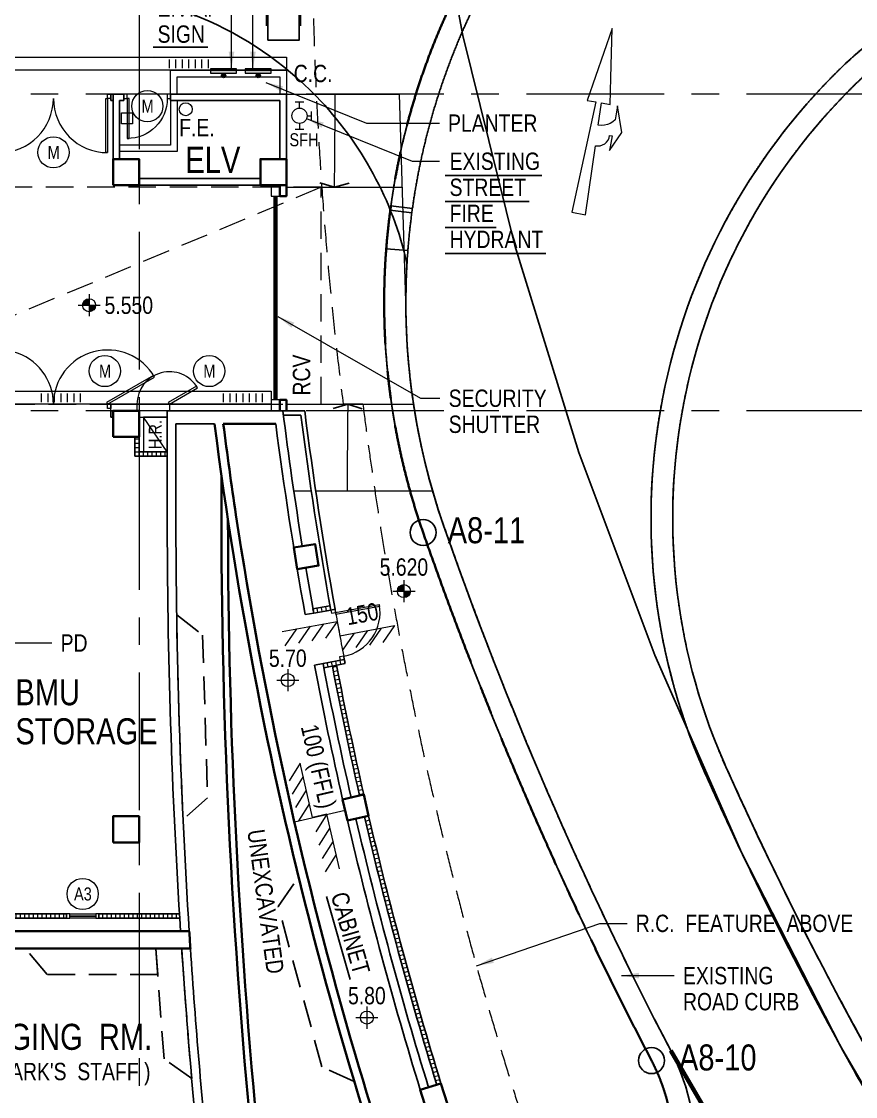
# Model space of a CAD drawing. Header units: millimetres. Extents: x 833576263 to 1668046980, y 817519639 to 1636103653.
# Drawn here: x 834099179 to 834118413, y 817994618 to 818019399 of the extents above; entities that cross this region are included whole.
import ezdxf
from ezdxf.enums import TextEntityAlignment as Align

# ---------------------------------------------------------------- set-up
doc = ezdxf.new("R2010")
doc.units = ezdxf.units.MM
doc.header["$LTSCALE"] = 100
doc.header["$MEASUREMENT"] = 0
for name, pattern in [('C160$0$Hidden', [9.525, 6.35, -3.175]), ('R_P_Grid$0$CENTER', [50.8, 31.75, -6.35, 6.35, -6.35]), ('R_P_LG$0$DASHDOT2', [12.7, 6.35, -3.175, 0, -3.175]), ('R_P_LG$0$HIDDEN', [9.525, 6.35, -3.175]), ('R_P_LG$0$HIDDEN2', [4.7625, 3.175, -1.5875])]:
    doc.linetypes.add(name, pattern=pattern)
doc.layers.get('Defpoints').update_dxf_attribs({"color": 170})
for name, color, linetype in [('C160$0$+C160', 6, 'C160$0$Hidden'), ('R_P_LG$0$+C160', 6, 'R_P_LG$0$HIDDEN'), ('X-REF', 7, 'Continuous')]:
    doc.layers.add(name, color=color, linetype=linetype)
doc.layers.add('C_DWG1002P00L0LGGBP$0$C_UNDERLINE OR FSI', color=7, linetype='Continuous', true_color=0xf56e7d)
for name, color, linetype, lineweight in [('C_DWG1002P00L0LGGBP$0$RDA04031', 3, 'Continuous', 25), ('R_P_Grid$0$RDA0251-PARK', 7, 'R_P_Grid$0$CENTER', 18), ('R_P_Grid$0$RDA9101_P46A', 2, 'R_P_Grid$0$CENTER', 35), ('R_P_Grid$0$RDA9102', 1, 'Continuous', 25), ('R_P_LG$0$3-WALL', 3, 'Continuous', 35), ('R_P_LG$0$5-DOOR', 1, 'Continuous', 18), ('R_P_LG$0$RDA0321', 7, 'Continuous', 18), ('R_P_LG$0$RDA0322', 1, 'Continuous', 18), ('R_P_LG$0$RDA0324', 7, 'Continuous', 18), ('R_P_LG$0$RDA04011', 4, 'Continuous', 25), ('R_P_LG$0$RDA04031', 3, 'Continuous', 25), ('R_P_LG$0$RDA0506', 7, 'Continuous', 18), ('R_P_LG$0$RDA0621', 7, 'Continuous', 13), ('R_P_LG$0$RDA0624', 7, 'Continuous', 13), ('R_P_LG$0$RDA2142', 1, 'Continuous', 18), ('R_P_LG$0$RDA2202', 3, 'Continuous', 25), ('R_P_LG$0$RDA2203', 11, 'Continuous', 25), ('R_P_LG$0$RDA2301', 7, 'Continuous', 18), ('R_P_LG$0$RDA2302', 7, 'R_P_LG$0$HIDDEN', 18), ('R_P_LG$0$RDA2401', 1, 'Continuous', 18), ('R_P_LG$0$RDA2804S', 2, 'Continuous', 35), ('R_P_LG$0$RDA3151', 1, 'Continuous', 18), ('R_P_LG$0$RDA3152', 6, 'Continuous', 18), ('R_P_LG$0$RDA4701', 7, 'Continuous', 18), ('R_P_LG$0$RDA5801', 1, 'Continuous', 18), ('R_P_LG$0$RDA5802', 1, 'Continuous', 18), ('R_P_LG$0$RDA8201', 7, 'Continuous', 18), ('R_P_LG$0$RDA8301', 7, 'Continuous', 18), ('R_P_LG$0$S-SWD', 1, 'Continuous', 13), ('R_ROAD MARK$0$RDA8301', 1, 'Continuous', 18), ('R_WKCD_PARK$0$000-PAV-Concrete-b', 1, 'Continuous', 25), ('R_WKCD_PARK$0$000-PAV-Concrete-b1', 1, 'Continuous', 25)]:
    doc.layers.add(name, color=color, linetype=linetype, lineweight=lineweight)
doc.layers.add('R_P_Grid$0$Defpoints-1', color=5, linetype='Continuous', plot=False)
doc.styles.add('C_DWG1002P00L0LGGBP$0$Arial', font='arial.ttf', dxfattribs={"width": 0.8})
doc.styles.add('R_P_Grid$0$ARIAL', font='arial.ttf', dxfattribs={"width": 0.8})
doc.styles.add('R_P_LG$0$Arial', font='arial.ttf', dxfattribs={"width": 0.8})
doc.styles.add('R_P_LG$0$romans', font='arial.ttf', dxfattribs={"width": 0.8})
doc.dimstyles.new('R_P_LG$0$M_200LA', dxfattribs={"dimscale": 200, "dimtxt": 2.5, "dimasz": 2, "dimexe": 0.8, "dimexo": 0, "dimgap": 0.75, "dimtad": 1, "dimdec": 0, "dimrnd": 1, "dimzin": 12, "dimdsep": 46, "dimtxsty": 'R_P_LG$0$romans', "dimcen": 2, "dimdle": 1, "dimclrd": 7, "dimclre": 7, "dimclrt": 4, "dimaunit": 1, "dimadec": 3, "dimazin": 0, "dimtfac": 1, "dimtdec": 0, "dimtix": 1, "dimtmove": 2, "dimatfit": 3, "dimfxl": 1, "dimtolj": 1, "dimlwd": 18, "dimlwe": 18, "dimarcsym": 0})

# ---------------------------------------------------------------- blocks, each defined once
blk = doc.blocks.new('R_P_Grid')
at = {"layer": 'R_P_Grid$0$Defpoints-1'}
blk.add_lwpolyline([(834108440.4, 818007620.1, -0.1997282), (834109168.7, 818019975.9, -0.0208452), (834108001, 818027127), (834067586.5, 818026987.1), (834068728.4, 818017529.2, 0.0161813), (834046498.6, 818014112.4, 0.1579728), (834065282.7, 817978992.6, 0.1381183), (834075161, 817973700.8, 0.0719948), (834091040.6, 817972530.6, 0.0723741), (834117284.3, 817982913.2, -0.0170396), (834113742.4, 817988285.2), (834114198.4, 817992921.6, 0.1458816), (834113708.6, 817995445.6, -0.0365185)], format="xyb", close=True, dxfattribs=at)
at = {"layer": 'R_P_Grid$0$RDA0251-PARK'}
for p, q in [((834101890, 818024712.4), (834101890, 817991170)), ((834144477.3, 818017726.7), (834072885.2, 818017726.7)), ((834144477.3, 818010426.7), (834072885.2, 818010426.7))]:
    blk.add_line(p, q, dxfattribs=at)
at = {"layer": 'R_P_Grid$0$RDA9101_P46A'}
blk.add_lwpolyline([(834116993, 818077298.7), (834130474, 818097143.7), (834143758.4, 818116699.7), (833974486.8, 818116699.7, 0.0534924), (833969964, 818084413.7), (833969890, 818040226.7), (833969957.4, 818008440.1, 0.0555536), (834021539.8, 818015825.8, -0.0332765), (834067877.4, 818024578), (834068728.4, 818017529.2, 0.0161813), (834046498.6, 818014112.4, 0.1579728), (834065282.7, 817978992.6, 0.1381183), (834075161, 817973700.8, 0.0719948), (834091040.6, 817972530.6, 0.0723741), (834117284.3, 817982913.2, -0.0170396), (834113742.4, 817988285.2), (834114198.4, 817992921.6, 0.1458816), (834113708.6, 817995445.6, -0.0365185), (834108440.4, 818007620.1, -0.1997282), (834109168.7, 818019975.9, -0.0208452), (834108001, 818027127, -0.1498646)], format="xyb", close=True, dxfattribs=at)
at = {"layer": 'R_P_Grid$0$RDA9102'}
for centre in [(834108440.4, 818007620.1), (834113708.6, 817995445.6)]:
    blk.add_circle(centre, 300, dxfattribs=at)
at = {"layer": 'R_P_Grid$0$RDA9102', "style": 'R_P_Grid$0$ARIAL', "width": 0.8}
for s, p in [('A8-11', (834109007.1, 818007372.1)), ('A8-10', (834114341.2, 817995217.8))]:
    blk.add_text(s, height=600, rotation=0.00001, dxfattribs=at).set_placement(p)
blk = doc.blocks.new('R_site')
at = {"layer": 'Defpoints'}
blk.add_lwpolyline([(834107449, 818033912), (834107801, 818028934), (834108000, 818027127), (834108438, 818023984), (834109358, 818019079), (834110558, 818014234), (834112034, 818009467), (834113781, 818004792), (834115794, 818000225), (834118065, 817995781), (834120588, 817991475), (834123353, 817987320), (834126352, 817983332), (834129576, 817979521), (834133012, 817975902), (834136651, 817972487)], dxfattribs=at)
blk = doc.blocks.new('R_WKCD_PARK')
at = {"layer": 'R_WKCD_PARK$0$000-PAV-Concrete-b'}
for points in [[(834105980, 818017670, -0.137665), (834108069, 818013823)], [(834107684, 818015052, 0.117515), (834108440, 818007620)], [(834108069, 818013823, 0.098585), (834108913, 818007785)]]:
    blk.add_lwpolyline(points, format="xyb", dxfattribs=at)
for centre, radius, start, end in [((834124142, 818012090), 8700, 102.2617, 134.3197), ((834128187, 818007947), 14490, 134.3197, 203.4305), ((834128187, 818007947), 13990, 134.3197, 203.4202), ((834123653, 818012923), 16111, 184.1907, 199.2165), ((834123653, 818012923), 15611, 188.0496, 199.2165), ((834194308, 818037550), 90434, 199.21649, 207.5822), ((834194308, 818037550), 90434, 199.21649, 207.5822), ((834194308, 818037550), 90934, 199.21649, 207.5822), ((834194324, 818037563), 86455, 204.00869, 224.46035), ((834194324, 818037563), 86955, 204.00702, 224.46035), ((834109720, 817993362), 5000, 354.3828, 27.5822), ((834109720, 817993362), 5000, 354.3828, 27.5822), ((834109720, 817993362), 4500, 354.3828, 27.5822)]:
    blk.add_arc(centre, radius, start, end, dxfattribs=at)
at = {"layer": 'R_WKCD_PARK$0$000-PAV-Concrete-b1'}
blk.add_lwpolyline([(834088535, 818020125), (834100171, 818020125, -0.202649), (834105980, 818017670, -0.202649)], format="xyb", dxfattribs=at)
blk = doc.blocks.new('R_P_LG$0$LMark-FFL-1')
h = blk.add_hatch(color=256)
h.paths.add_polyline_path([(0, 0.75, 0.414214), (-0.75, 0), (0, 0)])
h.paths.add_polyline_path([(0.75, 0), (0, 0), (0, -0.75, 0.414214)])
for p, q in [((0, 1.28), (0, -1.28)), ((-1.28, 0), (1.28, 0))]:
    blk.add_line(p, q)
blk.add_circle((0, 0), 0.75)
at = {"color": 7, "style": 'R_P_LG$0$romans', "width": 0.8}
blk.add_attdef('FFL', (1.03, 1.03), '', height=2, dxfattribs=at)
blk = doc.blocks.new('R_P_LG$0$P46A_Door-EQ-Double-Leaf - _1425 _ 1425_ x 2700mm-11147810-LG_F _5_000 Mpd_')
at = {"layer": 'R_P_LG$0$RDA3151'}
for p, q in [((-1150, -81), (-1150, 19)), ((-1150, 19), (-1075, 19)), ((-1075, 19), (-1075, -81)), ((1425, -81), (1425, 19)), ((1425, 19), (1500, 19)), ((1500, 19), (1500, -81)), ((-1075, -81), (-2158, -706)), ((-2135, -745), (-1052, -120)), ((-1075, -81), (-1150, -81)), ((-1052, -120), (-1075, -81)), ((1402, -120), (1425, -81)), ((2485, -745), (1402, -120)), ((1500, -81), (1425, -81)), ((1425, -81), (2508, -706)), ((-2158, -706), (-2135, -745)), ((2508, -706), (2485, -745))]:
    blk.add_line(p, q, dxfattribs=at)
for centre, start, end in [((-1075, -81), 210, 0), ((1425, -81), 180, 330)]:
    blk.add_arc(centre, 1250, start, end, dxfattribs=at)
blk = doc.blocks.new('R_P_LG$0$D-925')
at = {"layer": 'R_P_LG$0$RDA3151'}
for points in [[(75, 100), (75, 1025), (120, 1025), (120, 100)], [(0, 100), (75, 100), (75, 0), (0, 0)], [(1075, 100), (1075, 0), (1000, 0), (1000, 100)]]:
    blk.add_lwpolyline(points, close=True, dxfattribs=at)
blk.add_arc((75, 100), 925, 0, 90, dxfattribs=at)
blk = doc.blocks.new('R_P_LG$0$SFH')
at = {"layer": 'R_P_LG$0$RDA5802'}
for p, q in [((837490067, 818133704), (837490241, 818133620)), ((837489729, 818133404), (837489815, 818133585)), ((837489860, 818133452), (837489772, 818133494)), ((837490093, 818133535), (837490154, 818133662)), ((837489942, 818133219), (837489882, 818133092)), ((837489794, 818133134), (837489969, 818133050))]:
    blk.add_line(p, q, dxfattribs=at)
blk.add_circle((837490018, 818133377), 175, dxfattribs=at)
blk = doc.blocks.new('R_P_LG$0$DD_1250-1250')
at = {"layer": 'R_P_LG$0$RDA3151'}
for points in [[(0, -100), (0, 0), (75, 0), (75, -100)], [(2650, -100), (2575, -100), (2575, 0), (2650, 0)], [(75, -100), (75, -1350), (120, -1350), (120, -100)], [(2575, -100), (2575, -1350), (2530, -1350), (2530, -100)]]:
    blk.add_lwpolyline(points, close=True, dxfattribs=at)
for centre, start, end in [((75, -100), 270, 0), ((2575, -100), 180, 270)]:
    blk.add_arc(centre, 1250, start, end, dxfattribs=at)
blk = doc.blocks.new('R_P_LG$0$A$C1FB4705D')
at = {"layer": 'R_P_LG$0$RDA2142'}
for points in [[(120, 0), (75, 0), (75, 1024), (120, 1024)], [(0, -100), (75, -100), (75, 0), (0, 0)], [(1099, -100), (1174, -100), (1174, 0), (1099, 0)]]:
    blk.add_lwpolyline(points, close=True, dxfattribs=at)
blk.add_arc((75, 0), 1024, 0, 90, dxfattribs=at)
blk = doc.blocks.new('R_P_LG$0$LMark-SFL-1')
for p, q in [((0, 1.28), (0, -1.28)), ((-1.28, 0), (1.28, 0))]:
    blk.add_line(p, q)
blk.add_circle((0, 0), 0.75)
at = {"color": 7, "style": 'R_P_LG$0$romans', "width": 0.8}
blk.add_attdef('SFL', (1.03, 1.03), '', height=2, dxfattribs=at)
blk = doc.blocks.new('R_P_LG$0$A$C75553344')
at = {"layer": 'Defpoints', "color": 5, "linetype": 'R_P_LG$0$HIDDEN2'}
blk.add_circle((0, 0), 25, dxfattribs=at)
at = {"layer": 'R_P_LG$0$RDA8201'}
blk.add_lwpolyline([(-300, 30), (300, 30), (300, 130), (-300, 130)], close=True, dxfattribs=at)
blk.add_circle((0, -25), 50, dxfattribs=at)
blk = doc.blocks.new('R_P_LG$0$A$C170C299E')
at = {"layer": 'R_P_LG$0$RDA0324'}
for p, q in [((-951, 168), (-1287, -168)), ((-634, 168), (-970, -168)), ((-317, 168), (-653, -168)), ((0, 168), (-336, -168)), ((334, -168), (-2, -504)), ((651, -168), (315, -504)), ((968, -168), (632, -504)), ((1285, -168), (949, -504))]:
    blk.add_line(p, q, dxfattribs=at)
blk.add_lwpolyline([(-1287, 168), (0, 168), (0, -168), (1285, -168)], dxfattribs=at)
blk = doc.blocks.new('R_P_LG$0$A$C0B2562CA')
at = {"layer": 'R_P_LG$0$+C160', "linetype": 'Continuous'}
for points in [[(-70, 666), (70, 666), (70, 6666), (-70, 6666)], [(-360, 0), (360, 0), (360, 656), (-360, 656)]]:
    blk.add_lwpolyline(points, close=True, dxfattribs=at)
for points in [[(-390, 328), (-390, 686), (-70, 1110)], [(390, 328), (390, 686), (70, 1110)]]:
    blk.add_lwpolyline(points, dxfattribs=at)
blk = doc.blocks.new('C_DWG1002P00L0LGGBP')
at = {"layer": 'C_DWG1002P00L0LGGBP$0$C_UNDERLINE OR FSI'}
for points in [[(834103540, 818018207), (834104140, 818018207), (834104140, 818018307), (834103540, 818018307)], [(834104340, 818018207), (834104940, 818018207), (834104940, 818018307), (834104340, 818018307)]]:
    blk.add_hatch(color=256, dxfattribs=at).paths.add_polyline_path(points)
h = blk.add_hatch(color=256, dxfattribs=at)
edge = h.paths.add_edge_path()
edge.add_arc((834103840, 818018152), 50, 0, 360)
h = blk.add_hatch(color=256, dxfattribs=at)
edge = h.paths.add_edge_path()
edge.add_arc((834104640, 818018152), 50, 0, 360)
for p, q in [((834102216, 818018809), (834103476, 818018809)), ((834108951, 818015853), (834111179, 818015853)), ((834108951, 818015253), (834110890, 818015253)), ((834108951, 818014653), (834110129, 818014653)), ((834108951, 818014053), (834111273, 818014053)), ((834106211, 817999232), (834106759, 817997316))]:
    blk.add_line(p, q, dxfattribs=at)
at = {"layer": 'C_DWG1002P00L0LGGBP$0$RDA04031', "color": 4, "style": 'C_DWG1002P00L0LGGBP$0$Arial', "oblique": 0, "width": 0.8}
blk.add_text('CABINET', height=400, rotation=285.9635, dxfattribs=at).set_placement((834106307, 817999259))
blk = doc.blocks.new('R_ROAD MARK')
at = {"layer": 'R_ROAD MARK$0$RDA8301'}
blk.add_lwpolyline([(834112798, 818019239), (834112223, 818017581), (834112426, 818017545), (834111868, 818015004), (834112188, 818014946), (834112413, 818016535), (834112470, 818016530), (834112526, 818016537), (834112579, 818016555), (834112628, 818016583), (834112671, 818016621), (834112705, 818016666), (834112729, 818016717), (834112742, 818016772), (834112802, 818016761), (834112741, 818016426), (834113025, 818016842), (834112927, 818017454), (834112869, 818017134), (834112816, 818017088), (834112756, 818017051), (834112691, 818017024), (834112622, 818017007), (834112551, 818017003), (834112481, 818017010), (834112554, 818017522), (834112756, 818017485), (834112771, 818018098)], close=True, dxfattribs=at)
blk = doc.blocks.new('C160$0$A$C0B2562CA')
at = {"layer": 'C160$0$+C160', "linetype": 'Continuous'}
for points in [[(-70, 666), (70, 666), (70, 6666), (-70, 6666)], [(-360, 0), (360, 0), (360, 656), (-360, 656)]]:
    blk.add_lwpolyline(points, close=True, dxfattribs=at)
for points in [[(-390, 328), (-390, 686), (-70, 1110)], [(390, 328), (390, 686), (70, 1110)]]:
    blk.add_lwpolyline(points, dxfattribs=at)
blk = doc.blocks.new('C160')
at = {"layer": 'C160$0$+C160'}
for points in [[(834118.845, 818027.273, 0.206626), (834110.603, 818022.369, 0.245225), (834108.44, 818007.62, 187.914028)], [(834118.909, 818026.778, 0.206626), (834111.008, 818022.076, 0.245225), (834108.913, 818007.785, 0.245225)], [(834129.315, 818022.117), (834122.294, 818020.591, 0.140799), (834118.063, 818018.314, 0.311038), (834114.892, 818002.186, 0.089482), (834132.262, 817976.659, 0.039433), (834142.592, 817967.671, 0.237152), (834153.211, 817965.833, 0.143098), (834160.27, 817970.41, 0.064469), (834164.508, 817976.844), (834165.028, 817977.91)], [(834129.421, 818021.629), (834122.4, 818020.103, 0.140799), (834118.413, 818017.957, 0.310989), (834115.35, 818002.387, 0.089475), (834132.619, 817977.009, 0.039433), (834142.889, 817968.073, 0.237171), (834153.067, 817966.311, 0.143112), (834159.891, 817970.737, 0.064469), (834164.059, 817977.063), (834164.579, 817978.129)], [(834108.913, 818007.785, 0.036519), (834114.152, 817995.677, -0.145882), (834114.696, 817992.873)], [(834113.742, 817988.285), (834114.198, 817992.922), (834114.198, 817992.922, 0.145882), (834113.709, 817995.446, -0.036519), (834108.44, 818007.62)]]:
    blk.add_lwpolyline(points, format="xyb", dxfattribs=at)
for points in [[(834107.684, 818015.052), (834108.18, 818014.985)], [(834107.697, 818015.151), (834108.193, 818015.085)], [(834107.59, 818014.156), (834108.089, 818014.118)]]:
    blk.add_lwpolyline(points, dxfattribs=at)
at = {"layer": 'C160$0$+C160', "const_width": 0.1}
blk.add_lwpolyline([(834114.152, 817995.677, 0.140627), (834148.547, 817959.548)], format="xyb", dxfattribs=at)
at = {"layer": 'C160$0$+C160', "linetype": 'Continuous', "xscale": 0.001, "yscale": 0.001, "zscale": 0.001}
blk.add_blockref('C160$0$A$C0B2562CA', (834105.22, 818018.969), dxfattribs=at)
blk = doc.blocks.new('R_P_LG')
at = {"layer": 'R_P_LG$0$RDA0621'}
h = blk.add_hatch(dxfattribs=at)
h.set_pattern_fill('_USER', color=256, scale=100, double=1, pattern_type=0)
h.set_pattern_definition([(0, (834102690, 818009476.7), (0, 100), []), (90, (834102690, 818009476.7), (-100, 6e-15), [])])
h.paths.add_polyline_path([(834102540, 818009376.7), (834102540, 818009476.7), (834101890, 818009476.7), (834101890, 818009826.7), (834101790, 818009826.7), (834101790, 818009376.7)])
h = blk.add_hatch(dxfattribs=at)
h.set_pattern_fill('_USER', color=256, scale=100, angle=90, pattern_type=0)
h.set_pattern_definition([(100.132, (834105916.99, 818005760.83), (-98.44, -17.59), [])])
h.paths.add_polyline_path([(834105916.9946, 818005760.8286), (834106310.7572, 818005831.1924), (834106293.2197, 818005929.6426), (834105899.457, 818005859.2787)])
h = blk.add_hatch(dxfattribs=at)
h.set_pattern_fill('_USER', color=256, scale=100, pattern_type=0)
h.set_pattern_definition([(10.863, (834106150.9, 818004502.3), (-18.847, 98.208), [])])
h.paths.add_polyline_path([(834106150.8968, 818004502.2962), (834106641.9369, 818004596.5299), (834106623.0367, 818004694.7276), (834106131.997, 818004600.494)])
h = blk.add_hatch(dxfattribs=at)
h.set_pattern_fill('_USER', color=256, scale=100, angle=90, pattern_type=0)
h.set_pattern_definition([(100.863, (834106150.9, 818004502.3), (-98.208, -18.847), [])])
h.paths.add_polyline_path([(834106150.8968, 818004502.2962), (834106641.9369, 818004596.5299), (834106623.0367, 818004694.7276), (834106131.997, 818004600.494)])
h = blk.add_hatch(dxfattribs=at)
h.set_pattern_fill('_USER', color=256, scale=100, pattern_type=0)
h.set_pattern_definition([(11.8736, (834106746.73, 818003064.93), (-20.5754, 97.8604), [])])
edge = h.paths.add_edge_path()
edge.add_line((834106347.3128, 818004539.9897), (834106445.5208, 818004558.8364))
edge.add_arc((834196876.1397, 818022014.8689), 92099.9994, 190.92555926, 192.82171719)
edge.add_line((834107072.6253, 818001576.2121), (834106975.179, 818001553.7556))
edge.add_arc((834196876.1397, 818022014.8689), 92199.9995, 190.925491788, 192.82188587, ccw=False)
h = blk.add_hatch(dxfattribs=at)
h.set_pattern_fill('_USER', color=256, scale=100, pattern_type=0)
h.set_pattern_definition([(15.1218, (834107868.7, 817997962.52), (-26.087, 96.5374), [])])
edge = h.paths.add_edge_path()
edge.add_line((834107087.461, 818001066.5259), (834107184.9073, 818001088.9824))
edge.add_arc((834196876.1404, 818022014.869), 92100.0001, 193.132769567, 197.11078012)
edge.add_line((834108852.7004, 817994917.1931), (834108757.2065, 817994887.5116))
edge.add_arc((834196876.1402, 818022014.869), 92199.9999, 193.132600881, 197.110948801, ccw=False)
h = blk.add_hatch(dxfattribs=at)
h.set_pattern_fill('_USER', color=256, scale=100, double=1, pattern_type=0)
h.set_pattern_definition([(0, (834093956.75, 817998826.7), (0, 100), []), (90, (834093956.75, 817998826.7), (-100, 6e-15), [])])
h.paths.add_polyline_path([(834100215, 817998726.7), (834100215, 817998826.7), (834093956.7502, 817998826.7), (834093944.216, 817998726.7)])
edge = h.paths.add_edge_path()
edge.add_line((834100965, 817998826.7), (834100965, 817998726.7))
edge.add_line((834100965, 817998726.7), (834102828.5776, 817998726.7))
edge.add_arc((834252540.8801, 818008026.7544), 150000.8818, 183.516348224, 183.554618022, ccw=False)
edge.add_line((834102822.3992, 817998826.7), (834100965, 817998826.7))
at = {"layer": 'R_P_LG$0$RDA0624', "lineweight": 18}
h = blk.add_hatch(dxfattribs=at)
h.set_pattern_fill('DOTS', color=4, scale=90, angle=45, style=0)
h.set_pattern_definition([(45, (0, 0), (-50.513940681, 151.541822043), [0, -142.875])])
edge = h.paths.add_edge_path()
edge.add_arc((834065390, 818020126.7), 13000, 75, 90)
edge.add_line((834065390, 818033126.7), (833989233.5977, 818033126.7))
edge.add_arc((833989233.5977, 818040126.7), 7000, 227.47847394, 269.99999999, ccw=False)
edge.add_line((833984502.5276, 818034967.5358), (833978583.9299, 818040395.0234))
edge.add_arc((833983315, 818045554.1877), 7000, 180, 227.47847394, ccw=False)
edge.add_line((833976315, 818045554.1877), (833976315, 818098726.7))
edge.add_arc((833983314.9761, 818098726.7099), 6999.9761, 115.841715, 180.00008101, ccw=False)
edge.add_line((833980263.7812, 818105026.7), (834002230.1033, 818105026.7))
edge.add_line((834002230.1033, 818105026.7), (834002230.4132, 818116699.7))
edge.add_line((834002230.4132, 818116699.7), (833958315, 818116699.7))
edge.add_line((833958315, 818116699.7), (833958315, 818110699.7))
edge.add_line((833958315, 818110699.7), (833963315, 818110699.7))
edge.add_arc((833963315, 818103699.7), 7000, 0, 90, ccw=False)
edge.add_line((833970315, 818103699.7), (833970315, 818045554.1877))
edge.add_arc((833983315, 818045554.1877), 13000, 180, 227.47847393)
edge.add_line((833974528.727, 818035972.8826), (833980447.3247, 818030545.395))
edge.add_arc((833989233.5977, 818040126.7), 13000, 227.47847393, 270)
edge.add_line((833989233.5977, 818027126.7), (834065245.1822, 818027126.7))
edge.add_arc((834065245.1822, 818019026.7), 8100, 75, 90, ccw=False)
edge.add_line((834067341.6165, 818026850.6992), (834090782.7579, 818020569.6643))
edge.add_arc((834094147.4055, 818033126.7), 13000, 255, 270)
edge.add_line((834094147.4055, 818020126.7), (834118759.2741, 818020126.7))
edge.add_arc((834118759.2741, 818033126.7), 13000, 270, 282.26165437)
edge.add_line((834121520.1679, 818020423.257), (834124956.9903, 818021170.1963))
edge.add_arc((834126677.2395, 818013254.9741), 8100, 20.44433993, 102.26165437, ccw=False)
edge.add_arc((834190761.1764, 818035930.696), 59878.7776, 183.670517332, 199.356395537, ccw=False)
edge.add_line((834131005.2286, 818032097.3284), (834127870.7181, 818029996.4247))
edge.add_line((834127870.7181, 818029996.4247), (834126362.9837, 818029715.8154))
edge.add_arc((834117071.8823, 818047426.7), 20000, 270, 297.68143099, ccw=False)
edge.add_line((834117071.8823, 818027426.7), (834089164.0869, 818027426.7))
edge.add_arc((834089164.0869, 818033426.7), 6000, 255.00000001, 270, ccw=False)
edge.add_line((834087611.1726, 818027631.1451), (834068754.6476, 818032683.7357))
at = {"layer": 'R_P_LG$0$RDA4701'}
h = blk.add_hatch(dxfattribs=at)
h.set_pattern_fill('_USER', color=256, scale=150, angle=77.52488052, pattern_type=0)
h.set_pattern_definition([(90, (834069740, 818022725.67), (-150, 2e-08), [])])
h.paths.add_polyline_path([(834103512.8854, 818018326.7), (834103512.8854, 818018526.7), (834102487.8854, 818018526.7), (834102487.8854, 818018326.7)])
h = blk.add_hatch(dxfattribs=at)
h.set_pattern_fill('_USER', color=256, scale=150, angle=77.52488052, pattern_type=0)
h.set_pattern_definition([(90, (834066790, 818015025.67), (-150, 2e-08), [])])
h.paths.add_polyline_path([(834100562.8854, 818010626.7), (834100562.8854, 818010826.7), (834099537.8854, 818010826.7), (834099537.8854, 818010626.7)])
h = blk.add_hatch(dxfattribs=at)
h.set_pattern_fill('_USER', color=256, scale=150, angle=77.52488052, pattern_type=0)
h.set_pattern_definition([(90, (834060040, 818015025.67), (-150, 2e-08), [])])
h.paths.add_polyline_path([(834103767.1146, 818010626.7), (834103767.1146, 818010826.7), (834104792.1146, 818010826.7), (834104792.1146, 818010626.7)])
at = {"layer": 'Defpoints', "color": 5, "linetype": 'R_P_LG$0$HIDDEN'}
for points in [[(834103356.4641, 818005249.1572), (834103468.5302, 818001503.1156), (834102904.7745, 818001002.5061, -0.0078747059), (834102757.7849, 818005718.4471)], [(834106105.5587, 817995302.8178), (834105098.634, 817998999.3059), (834105569.4001, 817999674.8594, 0.0127725323), (834105569.4001, 817999674.8594, 0.0130030521), (834106853.4787, 817994960.9002), (834106853.4787, 817994960.9002)], [(834102873.7045, 817998026.7, 0.005000125), (834103103.6278, 817995035.5238), (834102467.072, 817995488.0685), (834102273.3227, 817998026.7)]]:
    blk.add_lwpolyline(points, format="xyb", close=True, dxfattribs=at)
blk.add_lwpolyline([(834099273.3227, 817998026.7), (834102273.3227, 817998026.7), (834102319.115, 817997426.7), (834099773.3227, 817997426.7)], close=True, dxfattribs=at)
at = {"layer": 'R_P_LG$0$3-WALL'}
blk.add_line((834103832.5406, 818010126.7), (834105042.4471, 818010126.7), dxfattribs=at)
for points in [[(834105290, 818015626.7), (834105290, 818015376.7), (834105140, 818015376.7), (834105140, 818015626.7)], [(834105290, 818010426.7), (834105290, 818010676.7), (834105140, 818010676.7), (834105140, 818010426.7)]]:
    blk.add_lwpolyline(points, dxfattribs=at)
for centre, radius, start, end in [((834196876.1403, 818022014.869), 94000, 187.265647585, 202.384779736), ((834196876.1403, 818022014.869), 93800, 187.281223218, 188.576373502), ((834252540, 818008026.7), 148750, 179.655834221, 185.819312514), ((834252540, 818008026.7), 148600, 180.044103318, 185.815114219), ((834196876.1403, 818022014.869), 93800, 188.576373501, 196.357892583), ((834196876.1402, 818022014.869), 93800, 196.357892584, 202.384782332)]:
    blk.add_arc(centre, radius, start, end, dxfattribs=at)
at = {"layer": 'R_P_LG$0$5-DOOR'}
for points in [[(834104940, 818015376.7), (834105140, 818015376.7), (834105140, 818015626.7), (834104940, 818015626.7)], [(834104940, 818010426.7), (834105140, 818010426.7), (834105140, 818010676.7), (834104940, 818010676.7)]]:
    blk.add_lwpolyline(points, close=True, dxfattribs=at)
at = {"layer": 'R_P_LG$0$RDA0506'}
for centre in [(834102081, 818017448), (834099915, 818016382.8165), (834101100.1121, 818011341.4996), (834103507.6226, 818011341.4996), (834100590, 817999286.7)]:
    blk.add_circle(centre, 360, dxfattribs=at)
at = {"layer": 'R_P_LG$0$RDA2142'}
for p, q in [((834101240, 818010426.7), (834101240, 818010576.7)), ((834101240, 818010576.7), (834104940, 818010576.7)), ((834101840.7994, 818010576.7), (834101840.7994, 818010426.7)), ((834102590, 818010576.7), (834102590, 818010426.7)), ((834105290, 818010576.7), (834105690.7342, 818010576.7))]:
    blk.add_line(p, q, dxfattribs=at)
blk.add_arc((834102590, 818010576.7), 749.2006, 30, 180, dxfattribs=at)
at = {"layer": 'R_P_LG$0$RDA2202'}
for p, q in [((834101540, 818017726.7), (834101240, 818017726.7)), ((834101240, 818017726.7), (834101240, 818017576.7)), ((834101290, 818017726.7), (834101290, 818017576.7)), ((834101540, 818017726.7), (834101540, 818017576.7)), ((834102615, 818017726.7), (834102615, 818017576.7)), ((834105290, 818017726.7), (834102615, 818017726.7)), ((834105290, 818016226.7), (834105290, 818017726.7)), ((834101290, 818017576.7), (834101240, 818017576.7)), ((834101290, 818017576.7), (834101290, 818016226.7)), ((834101540, 818017576.7), (834101440, 818017576.7)), ((834101440, 818016226.7), (834101440, 818017576.7)), ((834105140, 818017576.7), (834102615, 818017576.7)), ((834105140, 818017576.7), (834105140, 818016226.7)), ((834101290, 818016226.7), (834101440, 818016226.7)), ((834104690, 818015776.7), (834101890, 818015776.7)), ((834101890, 818015776.7), (834101890, 818015626.7)), ((834101890, 818015626.7), (834104690, 818015626.7)), ((834101240, 818010426.7), (834101290, 818010426.7)), ((834101240, 818010426.7), (834101240, 818010276.7)), ((834101290, 818010276.7), (834101240, 818010276.7)), ((834101890, 818010426.7), (834101890, 818010276.7)), ((834105709.6753, 818010426.7), (834102540, 818010426.7)), ((834102540, 818010426.7), (834102540, 818008026.7)), ((834105621.6242, 818010326.7), (834105218.3708, 818010326.7)), ((834102740, 818008026.7), (834102740, 818010126.7)), ((834102740, 818010126.7), (834103630.9182, 818010126.7)), ((834106310.7572, 818005831.1924), (834106409.1979, 818005848.7834)), ((834105720.1137, 818005725.6467), (834105916.9946, 818005760.8286)), ((834105935.5814, 818004562.8006), (834106131.997, 818004600.494))]:
    blk.add_line(p, q, dxfattribs=at)
for centre, radius, start, end in [((834196876.1403, 818022014.869), 92400, 187.204611494, 189.161912697), ((834196876.1403, 818022014.869), 92000, 187.29888553, 190.131591353), ((834196876.1403, 818022014.869), 91900, 187.244019232, 190.131591353), ((834196876.1403, 818022014.869), 92600, 187.376101678, 190.131591352), ((834252540, 818008026.7), 150000, 180, 183.669437805), ((834252540, 818008026.7), 149800, 180, 183.674343648), ((834196876.1403, 818022014.869), 92400, 189.471955172, 190.131591352), ((834196876.1403, 818022014.869), 92600, 190.863348852, 192.822556956), ((834196876.1403, 818022014.869), 92400, 190.863348852, 192.822222136), ((834196876.1403, 818022014.869), 92600, 193.131929791, 197.111619878), ((834196876.1403, 818022014.869), 92400, 193.132264611, 197.111285065), ((834252540, 818008026.7), 150000, 183.822553729, 185.853970921), ((834252540, 818008026.7), 149800, 183.827664878, 185.848464546)]:
    blk.add_arc(centre, radius, start, end, dxfattribs=at)
at = {"layer": 'R_P_LG$0$RDA2203'}
for p, q in [((834101790, 818009376.7), (834101790, 818009826.7)), ((834101890, 818009826.7), (834101890, 818009476.7)), ((834102540, 818009376.7), (834101790, 818009376.7)), ((834101890, 818009476.7), (834102540, 818009476.7)), ((834105899.457, 818005859.2787), (834106293.2197, 818005929.6426)), ((834105916.9946, 818005760.8286), (834106310.7572, 818005831.1924)), ((834106131.997, 818004600.494), (834106623.0368, 818004694.7276)), ((834106150.8968, 818004502.2962), (834106641.9369, 818004596.5299)), ((834093944.216, 817998726.7), (834100215, 817998726.7)), ((834093956.7502, 817998826.7), (834100215, 817998826.7)), ((834100215, 817998826.7), (834100215, 817998726.7)), ((834100965, 817998826.7), (834100965, 817998726.7)), ((834100965, 817998826.7), (834102822.3992, 817998826.7)), ((834100965, 817998726.7), (834102828.5776, 817998726.7))]:
    blk.add_line(p, q, dxfattribs=at)
for radius, start, end in [(91900, 190.863348853, 190.925694653), (92200, 190.925491793, 192.821885864), (92100, 190.925559266, 192.821717183), (92200, 193.132600884, 197.1109488), (92100, 193.132769565, 197.110780123)]:
    blk.add_arc((834196876.1403, 818022014.869), radius, start, end, dxfattribs=at)
at = {"layer": 'R_P_LG$0$RDA2301'}
for p, q in [((834102540, 818010426.7), (834101890, 818010426.7)), ((834101890, 818010276.7), (834102540, 818010276.7)), ((834105471.8548, 818000950.7622), (834106641.5348, 818001220.3148))]:
    blk.add_line(p, q, dxfattribs=at)
for points in [[(834102615, 818017726.7), (834102615, 818018276.7), (834105290, 818018276.7), (834105290, 818017726.7)], [(834102765, 818017726.7), (834102765, 818018126.7), (834105140, 818018126.7), (834105140, 818017726.7)], [(834102615, 818017576.7), (834102615, 818016551.7), (834101440, 818016551.7)], [(834102765, 818017576.7), (834102765, 818016401.7), (834101440, 818016401.7)]]:
    blk.add_lwpolyline(points, dxfattribs=at)
blk.add_arc((834196876.1403, 818022014.869), 91900, 190.131591353, 190.863348853, dxfattribs=at)
at = {"layer": 'R_P_LG$0$RDA2302'}
blk.add_line((834107051.4739, 818010576.7), (834106597.8581, 818010576.7), dxfattribs=at)
for radius, start, end in [(91000, 181.003545536, 187.2208447), (90550, 187.256922285, 202.573237843)]:
    blk.add_arc((834196876.1403, 818022014.869), radius, start, end, dxfattribs=at)
at = {"layer": 'R_P_LG$0$RDA2401', "color": 3, "lineweight": 25}
for p, q in [((834106062.7276, 818015680.6276), (834106396.9415, 818015576.6995)), ((834106396.9415, 818015576.6995), (834106733.1727, 818015673.9033)), ((834106703.4166, 818010576.6995), (834106367.1854, 818010479.4957)), ((834107037.6306, 818010472.7714), (834106703.4166, 818010576.6995))]:
    blk.add_line(p, q, dxfattribs=at)
at = {"layer": 'R_P_LG$0$RDA2401'}
for centre, start, end in [((833957210.3461, 818017576.6398), 359.231963176, 0.057626137), ((834255890.012, 818008576.7592), 179.231959796, 180.000022737)]:
    blk.add_arc(centre, 149200, start, end, dxfattribs=at)
at = {"layer": 'R_P_LG$0$RDA2804S'}
for p, q in [((834093906.6133, 817998426.7), (834103047.9266, 817998426.7)), ((834093856.4763, 817998026.7), (834103074.1511, 817998026.7))]:
    blk.add_line(p, q, dxfattribs=at)
for points in [[(834101290, 818015626.7), (834101890, 818015626.7), (834101890, 818016226.7), (834101290, 818016226.7)], [(834104690, 818015626.7), (834105290, 818015626.7), (834105290, 818016226.7), (834104690, 818016226.7)], [(834101290, 818009826.7), (834101890, 818009826.7), (834101890, 818010426.7), (834101290, 818010426.7)], [(834105457.5869, 818007270.1039), (834105950.9908, 818007351.0517), (834106031.9386, 818006857.6477), (834105538.5346, 818006776.7)], [(834106585.3938, 818001463.9297), (834107072.6235, 818001576.2117), (834107184.9055, 818001088.982), (834106697.6758, 818000976.7)], [(834101290, 818000476.7), (834101890, 818000476.7), (834101890, 818001076.7), (834101290, 818001076.7)], [(834108375.2309, 817994768.7859), (834108852.6987, 817994917.1925), (834109001.1054, 817994439.7248), (834108523.6376, 817994291.3181)]]:
    blk.add_lwpolyline(points, close=True, dxfattribs=at)
blk.add_arc((834252540, 818008026.7), 149800, 183.674343643, 183.827664873, dxfattribs=at)
at = {"layer": 'R_P_LG$0$RDA3151'}
for points in [[(834101488.5294, 818017037.7294), (834101488.5294, 818017290.6706), (834101741.4706, 818017290.6706), (834101741.4706, 818017037.7294)], [(834103238.8267, 818010951.3003), (834103213.8267, 818010994.6015), (834102565, 818010620.0013), (834102590, 818010576.7)], [(834100215, 817998726.7), (834100290, 817998726.7), (834100290, 817998826.7), (834100215, 817998826.7)], [(834100290, 817998776.7), (834100290, 817998826.7), (834100890, 817998826.7), (834100890, 817998776.7)], [(834100290, 817998726.7), (834100290, 817998776.7), (834100890, 817998776.7), (834100890, 817998726.7)], [(834100890, 817998726.7), (834100965, 817998726.7), (834100965, 817998826.7), (834100890, 817998826.7)]]:
    blk.add_lwpolyline(points, close=True, dxfattribs=at)
at = {"layer": 'R_P_LG$0$RDA3152', "linetype": 'R_P_LG$0$DASHDOT2', "lineweight": 50, "const_width": 100, "flags": 128}
blk.add_lwpolyline([(834105040, 818015376.7), (834105040, 818010676.7)], dxfattribs=at)
at = {"layer": 'R_P_LG$0$RDA4701'}
for points in [[(834105290, 818018276.7), (834079590, 818018276.7), (834079590, 818018576.7), (834105290, 818018576.7)], [(834104940, 818010576.7), (834092990, 818010576.7), (834092990, 818010876.7), (834104940, 818010876.7)]]:
    blk.add_lwpolyline(points, close=True, dxfattribs=at)
at = {"layer": 'R_P_LG$0$RDA5801'}
blk.add_circle((834102965, 818017376.7), 150, dxfattribs=at)
at = {"layer": 'R_P_LG$0$RDA5802'}
blk.add_line((834102540, 818009476.7), (834101990, 818010276.7), dxfattribs=at)
blk.add_lwpolyline([(834102540, 818009476.7), (834102540, 818010276.7), (834101990, 818010276.7), (834101990, 818009476.7)], close=True, dxfattribs=at)
at = {"layer": 'R_P_LG$0$RDA8301', "linetype": 'R_P_LG$0$HIDDEN'}
blk.add_line((834106090, 818015576.7), (834094090, 818010576.7), dxfattribs=at)
blk.add_lwpolyline([(834094090, 818015576.7), (834094090, 818010576.7), (834106090, 818010576.7), (834106090, 818015576.7)], close=True, dxfattribs=at)
at = {"layer": 'R_P_LG$0$S-SWD'}
for p, q in [((834105290, 818017726.7), (834107887.8842, 818017726.7)), ((834107887.8842, 818017726.7), (834108050.0561, 818012443.7362)), ((834105290, 818015626.7), (834105290, 818015576.7)), ((834105290, 818015576.7), (834107953.8831, 818015576.7)), ((834105690.7341, 818010576.7), (834108219.996, 818010576.7)), ((834105458.5511, 818008576.7), (834105872.977, 818008576.7)), ((834105963.954, 818008576.7), (834108659.8715, 818008576.7))]:
    blk.add_line(p, q, dxfattribs=at)
blk.add_arc((834123653.3098, 818012922.7115), 15610.6036, 181.75826457, 196.16480701, dxfattribs=at)
at = {"layer": 'R_P_LG$0$+C160', "linetype": 'Continuous'}
blk.add_blockref('R_P_LG$0$A$C0B2562CA', (834105220, 818018968.8391), dxfattribs=at)
at = {"layer": 'R_P_LG$0$RDA0321'}
ref = blk.add_blockref('R_P_LG$0$LMark-SFL-1', (834105320.0522, 818004216.3015, 0), dxfattribs=dict(at, xscale=200, yscale=200, zscale=200))
ref.add_attrib('SFL', '5.70', dxfattribs={"layer": '0', "color": 7, "height": 400, "style": 'R_P_LG$0$romans', "width": 0.8}).set_placement((834105320.0522, 818004722.3015), align=Align.MIDDLE)
ref = blk.add_blockref('R_P_LG$0$LMark-SFL-1', (834107143.9806, 817996437.6065, 0), dxfattribs=dict(at, xscale=200, yscale=200, zscale=200))
ref.add_attrib('SFL', '5.80', dxfattribs={"layer": '0', "color": 7, "height": 400, "style": 'R_P_LG$0$romans', "width": 0.8}).set_placement((834107143.9806, 817996943.6065), align=Align.MIDDLE)
at = {"layer": 'R_P_LG$0$RDA0322'}
ref = blk.add_blockref('R_P_LG$0$LMark-FFL-1', (834100738.4217, 818012858.8777), dxfattribs=dict(at, xscale=200, yscale=200, zscale=200))
ref.add_attrib('FFL', '5.550', dxfattribs={"layer": '0', "color": 7, "height": 400, "rotation": 0.00000095, "style": 'R_P_LG$0$romans', "width": 0.8}).set_placement((834101653.7434, 818012858.8542), align=Align.MIDDLE)
ref = blk.add_blockref('R_P_LG$0$LMark-FFL-1', (834107997.7941, 818006267.5427), dxfattribs=dict(at, xscale=200, yscale=200, zscale=200))
ref.add_attrib('FFL', '5.620', dxfattribs={"layer": '0', "color": 7, "height": 400, "rotation": 0.00000095, "style": 'R_P_LG$0$romans', "width": 0.8}).set_placement((834107997.7941, 818006823.5427), align=Align.MIDDLE)
at = {"layer": 'R_P_LG$0$RDA0324', "rotation": 10.4119382004875}
blk.add_blockref('R_P_LG$0$A$C170C299E', (834106489.3807, 818005406.3261), dxfattribs=at)
at = {"layer": 'R_P_LG$0$RDA0324', "xscale": -0.9999999999999998, "rotation": 282.9772433683038}
blk.add_blockref('R_P_LG$0$A$C170C299E', (834106056.6948, 818001085.5385), dxfattribs=at)
at = {"layer": 'R_P_LG$0$RDA2142', "rotation": 280.4974700975822}
blk.add_blockref('R_P_LG$0$A$C1FB4705D', (834106409.1978, 818005848.7834), dxfattribs=at)
at = {"layer": 'R_P_LG$0$RDA3151'}
blk.add_blockref('R_P_LG$0$DD_1250-1250', (834098590, 818017726.7), dxfattribs=at)
at = {"layer": 'R_P_LG$0$RDA3151', "xscale": -1, "rotation": 180}
blk.add_blockref('R_P_LG$0$D-925', (834101540, 818017726.7), dxfattribs=at)
at = {"layer": 'R_P_LG$0$RDA3151', "rotation": 180}
blk.add_blockref('R_P_LG$0$P46A_Door-EQ-Double-Leaf - _1425 _ 1425_ x 2700mm-11147810-LG_F _5_000 Mpd_', (834100090, 818010495.35), dxfattribs=at)
at = {"layer": 'R_P_LG$0$RDA5802', "rotation": 205.5272891795897}
blk.add_blockref('R_P_LG$0$SFH', (1237272781.9508, 1917193267.088), dxfattribs=at)
at = {"layer": 'R_P_LG$0$RDA8201'}
for p in [(834103840, 818018176.7), (834104640, 818018176.7)]:
    blk.add_blockref('R_P_LG$0$A$C75553344', p, dxfattribs=at)
at = {"layer": 'R_P_LG$0$RDA0324', "style": 'R_P_LG$0$Arial', "width": 0.8}
for s, rotation, p in [('150', 10.41193857, (834106703.2351, 818005479.6798)), ('100 (FFL) ', 282.97724281, (834105617.5748, 818003140.194))]:
    blk.add_text(s, height=400, rotation=rotation, dxfattribs=at).set_placement(p)
at = {"layer": 'R_P_LG$0$RDA04011', "width": 0.8}
for s, style, p in [('C.C.', 'R_P_LG$0$Arial', (834105456.2902, 818018001.1247)), ('PLANTER', 'R_P_LG$0$romans', (834109015.7577, 818016856.251)), ('SECURITY', 'R_P_LG$0$Arial', (834109029.8281, 818010514.5194)), ('SHUTTER', 'R_P_LG$0$Arial', (834109029.8281, 818009914.5194)), ('R.C.  FEATURE  ABOVE', 'R_P_LG$0$Arial', (834113344.4048, 817998409.4444)), ('EXISTING', 'R_P_LG$0$romans', (834114434.2727, 817997204.7789)), ('ROAD CURB', 'R_P_LG$0$romans', (834114434.2727, 817996604.7789))]:
    blk.add_text(s, height=400, dxfattribs=dict(at, style=style)).set_placement(p)
at = {"layer": 'R_P_LG$0$RDA04011', "style": 'R_P_LG$0$Arial', "width": 0.8}
blk.add_text('RCV', height=400, rotation=90, dxfattribs=at).set_placement((834105836.1674, 818010776.7))
at = {"layer": 'R_P_LG$0$RDA04031', "style": 'R_P_LG$0$Arial', "width": 0.8}
for s, p in [('ELV', (834102958.143, 818015910.5033)), ('F.  CHANGING  RM.', (834096009.0283, 817995693.8061))]:
    blk.add_text(s, height=600, dxfattribs=at).set_placement(p)
at = {"layer": 'R_P_LG$0$RDA04031', "color": 4, "style": 'R_P_LG$0$Arial', "width": 0.8}
for s, p in [('PD', (834100081.0892, 818004872.5423)), ("( FOR  ART  PARK'S  STAFF )", (834096009.0283, 817994993.8061))]:
    blk.add_text(s, height=400, dxfattribs=at).set_placement(p)
for s, rotation, p in [('UNEXCAVATED', 277.84060496, (834104384.905, 818000745.5261)), ('CABINET', 285.96351413, (834106307.2376, 817999259.3186))]:
    blk.add_text(s, height=400, rotation=rotation, dxfattribs=at).set_placement(p)
at = {"layer": 'R_P_LG$0$RDA04031', "insert": (834099038.4369, 818004237.294), "char_height": 600, "width": 3295.193452, "attachment_point": 1, "line_spacing_factor": 0.9, "style": 'R_P_LG$0$Arial'}
blk.add_mtext('\\W0.8000;BMU STORAGE', dxfattribs=at)
at = {"layer": 'R_P_LG$0$RDA0506', "color": 0, "lineweight": 15, "style": 'R_P_LG$0$romans', "width": 0.8}
for s, p in [('M', (834102086, 818017448)), ('M', (834099920, 818016382.8165)), ('M', (834101105.1121, 818011341.4996)), ('M', (834103512.6226, 818011341.4996)), ('A3', (834100595, 817999286.7))]:
    blk.add_text(s, height=300, dxfattribs=at).set_placement(p, align=Align.MIDDLE)
at = {"layer": 'R_P_LG$0$RDA5801', "insert": (834103633.7452, 818017155.3864), "char_height": 400, "width": 1038.987, "attachment_point": 3, "line_spacing_factor": 0.9, "style": 'R_P_LG$0$Arial'}
blk.add_mtext('F.E.', dxfattribs=at)
at = {"layer": 'R_P_LG$0$RDA5802', "width": 0.8}
for s, rotation, style, p in [('SFH', 359.99997268, 'R_P_LG$0$Arial', (834105692.7113, 818016673.1651)), ('H.R.', 89.99997268, 'R_P_LG$0$romans', (834102265, 818009876.7))]:
    blk.add_text(s, height=300, rotation=rotation, dxfattribs=dict(at, style=style)).set_placement(p, align=Align.MIDDLE)
at = {"layer": 'R_P_LG$0$RDA8201', "color": 4, "char_height": 400, "width": 2001.881379, "attachment_point": 1, "line_spacing_factor": 0.9, "style": 'R_P_LG$0$Arial'}
for s, insert in [('\\W0.8000;E.V.A. SIGN', (834102316.4449, 818019909.2268)), ('EXISTING STREET FIRE HYDRANT', (834109051.1192, 818016377.829))]:
    blk.add_mtext(s, dxfattribs=dict(at, insert=insert))
at = {"layer": 'R_P_LG$0$RDA04011'}
for points, override in [([(834104815.6477, 818017994.5554), (834107138.3067, 818017056.251), (834108815.7577, 818017056.251)], {"dimgap": 0.75, "dimtad": 0}), ([(834105752.2599, 818017161.1505), (834108186.3531, 818016177.829), (834108815.7577, 818016177.829)], {"dimgap": 0.75, "dimtad": 0}), ([(834105090, 818012599.0951), (834108380.7174, 818010714.5194), (834108829.8281, 818010714.5194)], {"dimgap": 0.75, "dimtad": 0}), ([(834109671.6673, 817997628.7581), (834112513.5206, 817998609.4444), (834113144.4048, 817998609.4444)], {"dimtad": 0}), ([(834113018.5731, 817997404.7789), (834114233.3346, 817997404.7789)], {"dimtad": 0})]:
    blk.add_leader(points, dimstyle='R_P_LG$0$M_200LA', override=override, dxfattribs=at)
at = {"layer": 'R_P_LG$0$RDA04031', "color": 4}
blk.add_leader([(834098307.5336, 818005072.5423), (834099881.0892, 818005072.5423)], dimstyle='R_P_LG$0$M_200LA', override={"dimtad": 0}, dxfattribs=at)
at = {"layer": 'R_P_LG$0$RDA8201'}
for points in [[(834104021.6148, 818018306.7), (834104021.6148, 818019709.2268), (834103652.1722, 818019709.2268)], [(834104516.3758, 818018306.7), (834104516.3758, 818019709.2268), (834103652.1722, 818019709.2268)]]:
    blk.add_leader(points, dimstyle='R_P_LG$0$M_200LA', override={"dimgap": 0.75, "dimtad": 0}, dxfattribs=at)

msp = doc.modelspace()

# ---------------------------------------------------------------- block references
at = {"layer": 'X-REF'}
for name in ['R_P_Grid', 'C_DWG1002P00L0LGGBP']:
    msp.add_blockref(name, (0, 0), dxfattribs=at)

# ---------------------------------------------------------------- next in the draw order: block references
msp.add_blockref('R_site', (0, 0), dxfattribs=at)

# ---------------------------------------------------------------- next in the draw order: block references
for name in ['R_WKCD_PARK', 'R_ROAD MARK']:
    msp.add_blockref(name, (0, 0), dxfattribs=at)

# ---------------------------------------------------------------- next in the draw order: block references
at = {"layer": 'X-REF', "xscale": 1000, "yscale": 1000, "zscale": 1000}
msp.add_blockref('C160', (0, 0), dxfattribs=at)

# ---------------------------------------------------------------- next in the draw order: block references
at = {"layer": 'X-REF'}
msp.add_blockref('R_P_LG', (0, 0), dxfattribs=at)

doc.saveas('drawing.dxf')
